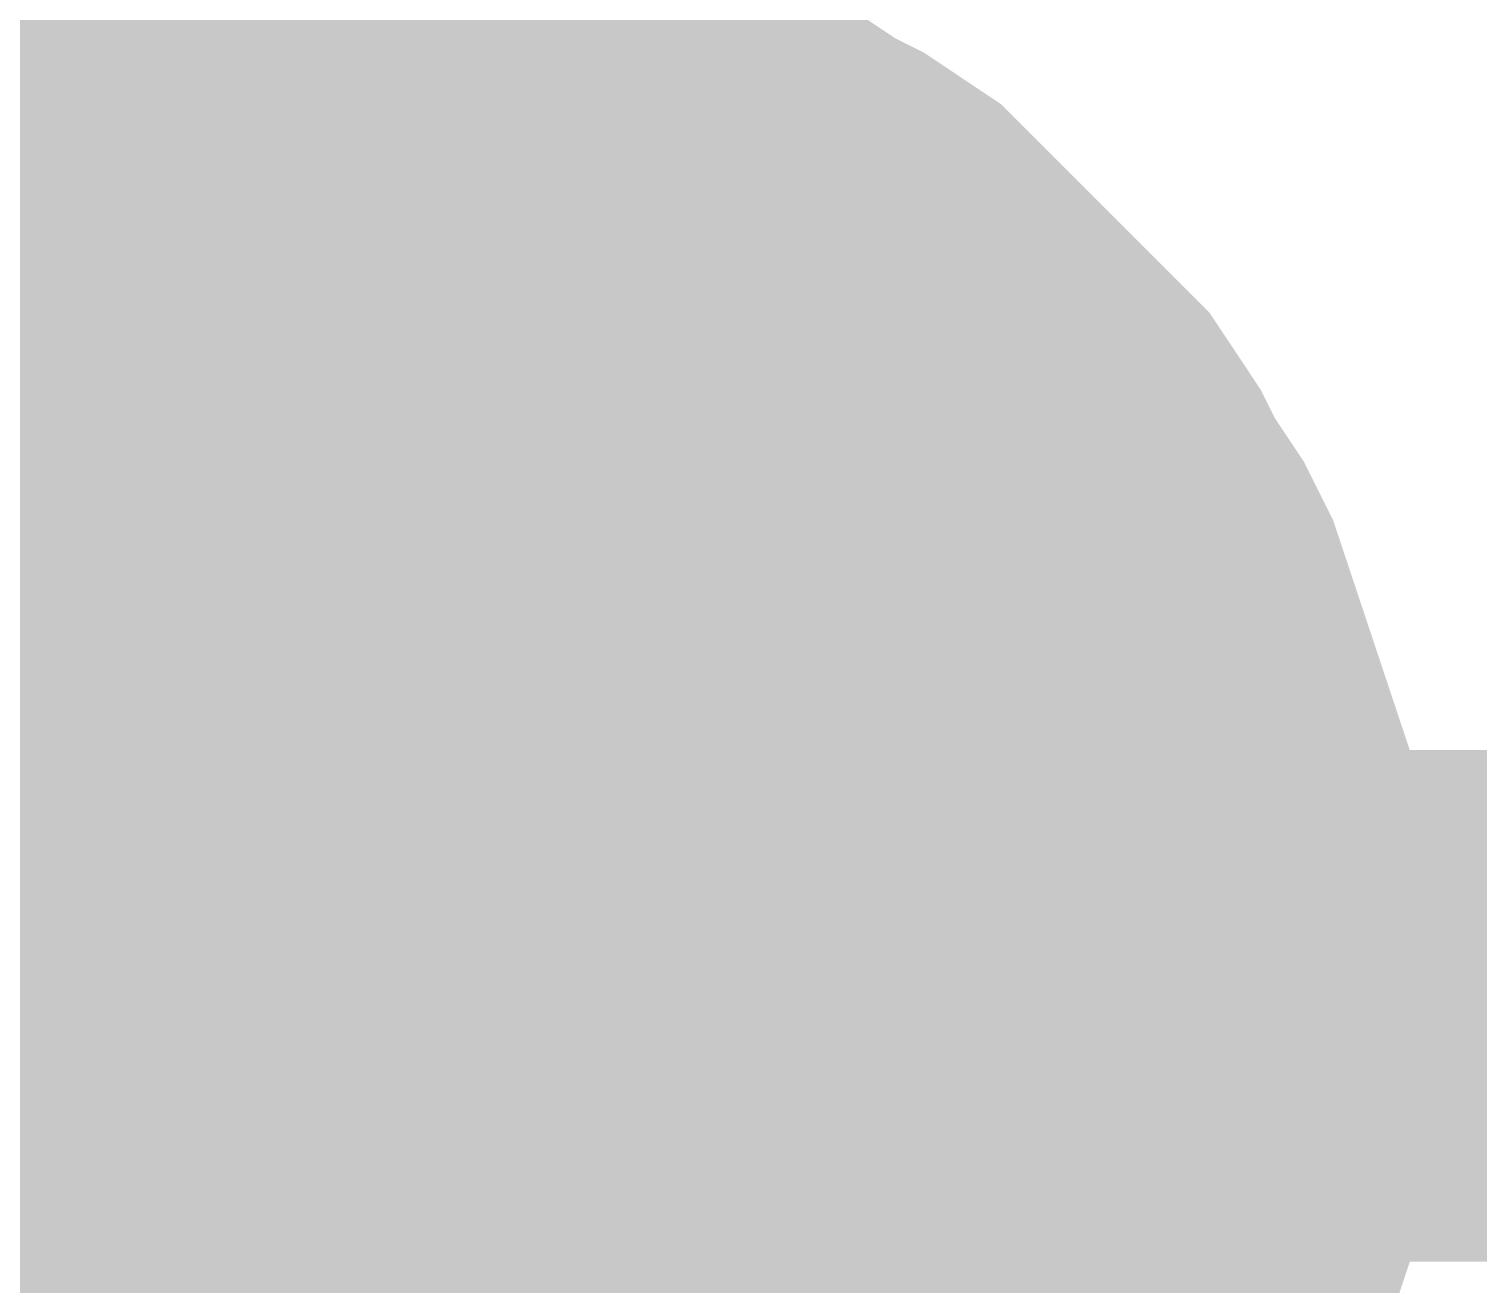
# Model space of a CAD drawing. Header units: inches. Extents: x 0 to 431, y 0 to 297.
# Drawn here: x 87.06 to 87.909, y 96.29 to 97.025 of the extents above; entities that cross this region are included whole.
import ezdxf

# ---------------------------------------------------------------- set-up
doc = ezdxf.new("R2010")
doc.units = ezdxf.units.IN
doc.layers.add('Sheet', color=255, linetype='Continuous')

msp = doc.modelspace()

# ---------------------------------------------------------------- linework, layer by layer
at = {"layer": 'Sheet'}
for points in [[(87.22337, 93.91544, 0.29972, 0.29972, 0), (87.22337, 96.45279, 0.29972, 0.29972, 0), (87.22337, 98.99853, 0.29972, 0.29972, 0)], [(86.90412, 96.84767, 0.29972, 0.29972, 0), (86.92092, 96.86447, 0.29972, 0.29972, 0), (86.94613, 96.88128, 0.29972, 0.29972, 0), (86.96293, 96.88968, 0.29972, 0.29972, 0), (86.97973, 96.90648, 0.29972, 0.29972, 0), (87.00494, 96.91489, 0.29972, 0.29972, 0), (87.03014, 96.92329, 0.29972, 0.29972, 0), (87.04694, 96.93169, 0.29972, 0.29972, 0), (87.07215, 96.94009, 0.29972, 0.29972, 0), (87.09735, 96.94849, 0.29972, 0.29972, 0), (87.12256, 96.95689, 0.29972, 0.29972, 0), (87.14776, 96.95689, 0.29972, 0.29972, 0), (87.17296, 96.9653, 0.29972, 0.29972, 0), (87.19817, 96.9653, 0.29972, 0.29972, 0), (87.22337, 96.9653, 0.29972, 0.29972, 0)], [(86.90412, 96.84767, 0.29972, 0.29972, 0), (86.92092, 96.86447, 0.29972, 0.29972, 0), (86.94613, 96.88128, 0.29972, 0.29972, 0), (86.96293, 96.88968, 0.29972, 0.29972, 0), (86.97973, 96.90648, 0.29972, 0.29972, 0), (87.00494, 96.91489, 0.29972, 0.29972, 0), (87.03014, 96.92329, 0.29972, 0.29972, 0), (87.04694, 96.93169, 0.29972, 0.29972, 0), (87.07215, 96.94009, 0.29972, 0.29972, 0), (87.09735, 96.94849, 0.29972, 0.29972, 0), (87.12256, 96.95689, 0.29972, 0.29972, 0), (87.14776, 96.95689, 0.29972, 0.29972, 0), (87.17296, 96.9653, 0.29972, 0.29972, 0), (87.19817, 96.9653, 0.29972, 0.29972, 0), (87.22337, 96.9653, 0.29972, 0.29972, 0)], [(86.90412, 96.84767, 0.29972, 0.29972, 0), (86.92092, 96.86447, 0.29972, 0.29972, 0), (86.94613, 96.88128, 0.29972, 0.29972, 0), (86.96293, 96.88968, 0.29972, 0.29972, 0), (86.97973, 96.90648, 0.29972, 0.29972, 0), (87.00494, 96.91489, 0.29972, 0.29972, 0), (87.03014, 96.92329, 0.29972, 0.29972, 0), (87.04694, 96.93169, 0.29972, 0.29972, 0), (87.07215, 96.94009, 0.29972, 0.29972, 0), (87.09735, 96.94849, 0.29972, 0.29972, 0), (87.12256, 96.95689, 0.29972, 0.29972, 0), (87.14776, 96.95689, 0.29972, 0.29972, 0), (87.17296, 96.9653, 0.29972, 0.29972, 0), (87.19817, 96.9653, 0.29972, 0.29972, 0), (87.22337, 96.9653, 0.29972, 0.29972, 0)], [(86.90412, 96.84767, 0.29972, 0.29972, 0), (86.92092, 96.86447, 0.29972, 0.29972, 0), (86.94613, 96.88128, 0.29972, 0.29972, 0), (86.96293, 96.88968, 0.29972, 0.29972, 0), (86.97973, 96.90648, 0.29972, 0.29972, 0), (87.00494, 96.91489, 0.29972, 0.29972, 0), (87.03014, 96.92329, 0.29972, 0.29972, 0), (87.04694, 96.93169, 0.29972, 0.29972, 0), (87.07215, 96.94009, 0.29972, 0.29972, 0), (87.09735, 96.94849, 0.29972, 0.29972, 0), (87.12256, 96.95689, 0.29972, 0.29972, 0), (87.14776, 96.95689, 0.29972, 0.29972, 0), (87.17296, 96.9653, 0.29972, 0.29972, 0), (87.19817, 96.9653, 0.29972, 0.29972, 0), (87.22337, 96.9653, 0.29972, 0.29972, 0)], [(86.90412, 96.84767, 0.29972, 0.29972, 0), (86.92092, 96.86447, 0.29972, 0.29972, 0), (86.94613, 96.88128, 0.29972, 0.29972, 0), (86.96293, 96.88968, 0.29972, 0.29972, 0), (86.97973, 96.90648, 0.29972, 0.29972, 0), (87.00494, 96.91489, 0.29972, 0.29972, 0), (87.03014, 96.92329, 0.29972, 0.29972, 0), (87.04694, 96.93169, 0.29972, 0.29972, 0), (87.07215, 96.94009, 0.29972, 0.29972, 0), (87.09735, 96.94849, 0.29972, 0.29972, 0), (87.12256, 96.95689, 0.29972, 0.29972, 0), (87.14776, 96.95689, 0.29972, 0.29972, 0), (87.17296, 96.9653, 0.29972, 0.29972, 0), (87.19817, 96.9653, 0.29972, 0.29972, 0), (87.22337, 96.9653, 0.29972, 0.29972, 0)], [(87.22337, 96.9653, 0.29972, 0.29972, 0), (87.22337, 96.9653, 0.29972, 0.29972, 0)], [(87.22337, 96.9653, 0.29972, 0.29972, 0), (87.24858, 96.9653, 0.29972, 0.29972, 0), (87.27378, 96.9653, 0.29972, 0.29972, 0), (87.29898, 96.95689, 0.29972, 0.29972, 0), (87.32419, 96.95689, 0.29972, 0.29972, 0), (87.34939, 96.94849, 0.29972, 0.29972, 0), (87.3746, 96.94009, 0.29972, 0.29972, 0), (87.3998, 96.93169, 0.29972, 0.29972, 0), (87.42501, 96.92329, 0.29972, 0.29972, 0), (87.45021, 96.91489, 0.29972, 0.29972, 0), (87.46701, 96.90648, 0.29972, 0.29972, 0), (87.49222, 96.88968, 0.29972, 0.29972, 0), (87.50902, 96.88128, 0.29972, 0.29972, 0), (87.53422, 96.86447, 0.29972, 0.29972, 0), (87.55103, 96.84767, 0.29972, 0.29972, 0), (87.56783, 96.83087, 0.29972, 0.29972, 0), (87.58463, 96.81406, 0.29972, 0.29972, 0), (87.60144, 96.79726, 0.29972, 0.29972, 0), (87.61824, 96.78046, 0.29972, 0.29972, 0), (87.63504, 96.76365, 0.29972, 0.29972, 0), (87.65184, 96.73845, 0.29972, 0.29972, 0), (87.66025, 96.72164, 0.29972, 0.29972, 0), (87.67705, 96.69644, 0.29972, 0.29972, 0), (87.68545, 96.67963, 0.29972, 0.29972, 0), (87.69385, 96.65443, 0.29972, 0.29972, 0), (87.70225, 96.62922, 0.29972, 0.29972, 0), (87.71065, 96.60402, 0.29972, 0.29972, 0), (87.71905, 96.57881, 0.29972, 0.29972, 0), (87.72746, 96.55361, 0.29972, 0.29972, 0), (87.72746, 96.5284, 0.29972, 0.29972, 0), (87.73586, 96.5032, 0.29972, 0.29972, 0), (87.73586, 96.47799, 0.29972, 0.29972, 0), (87.73586, 96.45279, 0.29972, 0.29972, 0)], [(87.22337, 96.9653, 0.29972, 0.29972, 0), (87.22337, 96.9653, 0.29972, 0.29972, 0)], [(87.22337, 96.9653, 0.29972, 0.29972, 0), (87.24858, 96.9653, 0.29972, 0.29972, 0), (87.27378, 96.9653, 0.29972, 0.29972, 0), (87.29898, 96.95689, 0.29972, 0.29972, 0), (87.32419, 96.95689, 0.29972, 0.29972, 0), (87.34939, 96.94849, 0.29972, 0.29972, 0), (87.3746, 96.94009, 0.29972, 0.29972, 0), (87.3998, 96.93169, 0.29972, 0.29972, 0), (87.42501, 96.92329, 0.29972, 0.29972, 0), (87.45021, 96.91489, 0.29972, 0.29972, 0), (87.46701, 96.90648, 0.29972, 0.29972, 0), (87.49222, 96.88968, 0.29972, 0.29972, 0), (87.50902, 96.88128, 0.29972, 0.29972, 0), (87.53422, 96.86447, 0.29972, 0.29972, 0), (87.55103, 96.84767, 0.29972, 0.29972, 0), (87.56783, 96.83087, 0.29972, 0.29972, 0), (87.58463, 96.81406, 0.29972, 0.29972, 0), (87.60144, 96.79726, 0.29972, 0.29972, 0), (87.61824, 96.78046, 0.29972, 0.29972, 0), (87.63504, 96.76365, 0.29972, 0.29972, 0), (87.65184, 96.73845, 0.29972, 0.29972, 0), (87.66025, 96.72164, 0.29972, 0.29972, 0), (87.67705, 96.69644, 0.29972, 0.29972, 0), (87.68545, 96.67963, 0.29972, 0.29972, 0), (87.69385, 96.65443, 0.29972, 0.29972, 0), (87.70225, 96.62922, 0.29972, 0.29972, 0), (87.71065, 96.60402, 0.29972, 0.29972, 0), (87.71905, 96.57881, 0.29972, 0.29972, 0), (87.72746, 96.55361, 0.29972, 0.29972, 0), (87.72746, 96.5284, 0.29972, 0.29972, 0), (87.73586, 96.5032, 0.29972, 0.29972, 0), (87.73586, 96.47799, 0.29972, 0.29972, 0), (87.73586, 96.45279, 0.29972, 0.29972, 0)], [(87.22337, 96.9653, 0.29972, 0.29972, 0), (87.22337, 96.9653, 0.29972, 0.29972, 0)], [(87.22337, 96.9653, 0.29972, 0.29972, 0), (87.24858, 96.9653, 0.29972, 0.29972, 0), (87.27378, 96.9653, 0.29972, 0.29972, 0), (87.29898, 96.95689, 0.29972, 0.29972, 0), (87.32419, 96.95689, 0.29972, 0.29972, 0), (87.34939, 96.94849, 0.29972, 0.29972, 0), (87.3746, 96.94009, 0.29972, 0.29972, 0), (87.3998, 96.93169, 0.29972, 0.29972, 0), (87.42501, 96.92329, 0.29972, 0.29972, 0), (87.45021, 96.91489, 0.29972, 0.29972, 0), (87.46701, 96.90648, 0.29972, 0.29972, 0), (87.49222, 96.88968, 0.29972, 0.29972, 0), (87.50902, 96.88128, 0.29972, 0.29972, 0), (87.53422, 96.86447, 0.29972, 0.29972, 0), (87.55103, 96.84767, 0.29972, 0.29972, 0), (87.56783, 96.83087, 0.29972, 0.29972, 0), (87.58463, 96.81406, 0.29972, 0.29972, 0), (87.60144, 96.79726, 0.29972, 0.29972, 0), (87.61824, 96.78046, 0.29972, 0.29972, 0), (87.63504, 96.76365, 0.29972, 0.29972, 0), (87.65184, 96.73845, 0.29972, 0.29972, 0), (87.66025, 96.72164, 0.29972, 0.29972, 0), (87.67705, 96.69644, 0.29972, 0.29972, 0), (87.68545, 96.67963, 0.29972, 0.29972, 0), (87.69385, 96.65443, 0.29972, 0.29972, 0), (87.70225, 96.62922, 0.29972, 0.29972, 0), (87.71065, 96.60402, 0.29972, 0.29972, 0), (87.71905, 96.57881, 0.29972, 0.29972, 0), (87.72746, 96.55361, 0.29972, 0.29972, 0), (87.72746, 96.5284, 0.29972, 0.29972, 0), (87.73586, 96.5032, 0.29972, 0.29972, 0), (87.73586, 96.47799, 0.29972, 0.29972, 0), (87.73586, 96.45279, 0.29972, 0.29972, 0)], [(87.22337, 96.9653, 0.29972, 0.29972, 0), (87.22337, 96.9653, 0.29972, 0.29972, 0)], [(87.22337, 96.9653, 0.29972, 0.29972, 0), (87.24858, 96.9653, 0.29972, 0.29972, 0), (87.27378, 96.9653, 0.29972, 0.29972, 0), (87.29898, 96.95689, 0.29972, 0.29972, 0), (87.32419, 96.95689, 0.29972, 0.29972, 0), (87.34939, 96.94849, 0.29972, 0.29972, 0), (87.3746, 96.94009, 0.29972, 0.29972, 0), (87.3998, 96.93169, 0.29972, 0.29972, 0), (87.42501, 96.92329, 0.29972, 0.29972, 0), (87.45021, 96.91489, 0.29972, 0.29972, 0), (87.46701, 96.90648, 0.29972, 0.29972, 0), (87.49222, 96.88968, 0.29972, 0.29972, 0), (87.50902, 96.88128, 0.29972, 0.29972, 0), (87.53422, 96.86447, 0.29972, 0.29972, 0), (87.55103, 96.84767, 0.29972, 0.29972, 0), (87.56783, 96.83087, 0.29972, 0.29972, 0), (87.58463, 96.81406, 0.29972, 0.29972, 0), (87.60144, 96.79726, 0.29972, 0.29972, 0), (87.61824, 96.78046, 0.29972, 0.29972, 0), (87.63504, 96.76365, 0.29972, 0.29972, 0), (87.65184, 96.73845, 0.29972, 0.29972, 0), (87.66025, 96.72164, 0.29972, 0.29972, 0), (87.67705, 96.69644, 0.29972, 0.29972, 0), (87.68545, 96.67963, 0.29972, 0.29972, 0), (87.69385, 96.65443, 0.29972, 0.29972, 0), (87.70225, 96.62922, 0.29972, 0.29972, 0), (87.71065, 96.60402, 0.29972, 0.29972, 0), (87.71905, 96.57881, 0.29972, 0.29972, 0), (87.72746, 96.55361, 0.29972, 0.29972, 0), (87.72746, 96.5284, 0.29972, 0.29972, 0), (87.73586, 96.5032, 0.29972, 0.29972, 0), (87.73586, 96.47799, 0.29972, 0.29972, 0), (87.73586, 96.45279, 0.29972, 0.29972, 0)], [(87.22337, 96.9653, 0.29972, 0.29972, 0), (87.22337, 96.9653, 0.29972, 0.29972, 0)], [(87.22337, 96.9653, 0.29972, 0.29972, 0), (87.24858, 96.9653, 0.29972, 0.29972, 0), (87.27378, 96.9653, 0.29972, 0.29972, 0), (87.29898, 96.95689, 0.29972, 0.29972, 0), (87.32419, 96.95689, 0.29972, 0.29972, 0), (87.34939, 96.94849, 0.29972, 0.29972, 0), (87.3746, 96.94009, 0.29972, 0.29972, 0), (87.3998, 96.93169, 0.29972, 0.29972, 0), (87.42501, 96.92329, 0.29972, 0.29972, 0), (87.45021, 96.91489, 0.29972, 0.29972, 0), (87.46701, 96.90648, 0.29972, 0.29972, 0), (87.49222, 96.88968, 0.29972, 0.29972, 0), (87.50902, 96.88128, 0.29972, 0.29972, 0), (87.53422, 96.86447, 0.29972, 0.29972, 0), (87.55103, 96.84767, 0.29972, 0.29972, 0), (87.56783, 96.83087, 0.29972, 0.29972, 0), (87.58463, 96.81406, 0.29972, 0.29972, 0), (87.60144, 96.79726, 0.29972, 0.29972, 0), (87.61824, 96.78046, 0.29972, 0.29972, 0), (87.63504, 96.76365, 0.29972, 0.29972, 0), (87.65184, 96.73845, 0.29972, 0.29972, 0), (87.66025, 96.72164, 0.29972, 0.29972, 0), (87.67705, 96.69644, 0.29972, 0.29972, 0), (87.68545, 96.67963, 0.29972, 0.29972, 0), (87.69385, 96.65443, 0.29972, 0.29972, 0), (87.70225, 96.62922, 0.29972, 0.29972, 0), (87.71065, 96.60402, 0.29972, 0.29972, 0), (87.71905, 96.57881, 0.29972, 0.29972, 0), (87.72746, 96.55361, 0.29972, 0.29972, 0), (87.72746, 96.5284, 0.29972, 0.29972, 0), (87.73586, 96.5032, 0.29972, 0.29972, 0), (87.73586, 96.47799, 0.29972, 0.29972, 0), (87.73586, 96.45279, 0.29972, 0.29972, 0)], [(87.00494, 96.91489, 0.09906, 0.09906, 0), (87.03014, 96.92329, 0.09906, 0.09906, 0), (87.04694, 96.93169, 0.09906, 0.09906, 0), (87.07215, 96.94009, 0.09906, 0.09906, 0), (87.09735, 96.94849, 0.09906, 0.09906, 0), (87.12256, 96.95689, 0.09906, 0.09906, 0), (87.14776, 96.95689, 0.09906, 0.09906, 0), (87.17296, 96.9653, 0.09906, 0.09906, 0), (87.19817, 96.9653, 0.09906, 0.09906, 0), (87.22337, 96.9653, 0.09906, 0.09906, 0)], [(87.00494, 96.91489, 0.09906, 0.09906, 0), (87.03014, 96.92329, 0.09906, 0.09906, 0), (87.04694, 96.93169, 0.09906, 0.09906, 0), (87.07215, 96.94009, 0.09906, 0.09906, 0), (87.09735, 96.94849, 0.09906, 0.09906, 0), (87.12256, 96.95689, 0.09906, 0.09906, 0), (87.14776, 96.95689, 0.09906, 0.09906, 0), (87.17296, 96.9653, 0.09906, 0.09906, 0), (87.19817, 96.9653, 0.09906, 0.09906, 0), (87.22337, 96.9653, 0.09906, 0.09906, 0)], [(87.00494, 96.91489, 0.09906, 0.09906, 0), (87.03014, 96.92329, 0.09906, 0.09906, 0), (87.04694, 96.93169, 0.09906, 0.09906, 0), (87.07215, 96.94009, 0.09906, 0.09906, 0), (87.09735, 96.94849, 0.09906, 0.09906, 0), (87.12256, 96.95689, 0.09906, 0.09906, 0), (87.14776, 96.95689, 0.09906, 0.09906, 0), (87.17296, 96.9653, 0.09906, 0.09906, 0), (87.19817, 96.9653, 0.09906, 0.09906, 0), (87.22337, 96.9653, 0.09906, 0.09906, 0)], [(87.00494, 96.91489, 0.09906, 0.09906, 0), (87.03014, 96.92329, 0.09906, 0.09906, 0), (87.04694, 96.93169, 0.09906, 0.09906, 0), (87.07215, 96.94009, 0.09906, 0.09906, 0), (87.09735, 96.94849, 0.09906, 0.09906, 0), (87.12256, 96.95689, 0.09906, 0.09906, 0), (87.14776, 96.95689, 0.09906, 0.09906, 0), (87.17296, 96.9653, 0.09906, 0.09906, 0), (87.19817, 96.9653, 0.09906, 0.09906, 0), (87.22337, 96.9653, 0.09906, 0.09906, 0)], [(87.00494, 96.91489, 0.09906, 0.09906, 0), (87.03014, 96.92329, 0.09906, 0.09906, 0), (87.04694, 96.93169, 0.09906, 0.09906, 0), (87.07215, 96.94009, 0.09906, 0.09906, 0), (87.09735, 96.94849, 0.09906, 0.09906, 0), (87.12256, 96.95689, 0.09906, 0.09906, 0), (87.14776, 96.95689, 0.09906, 0.09906, 0), (87.17296, 96.9653, 0.09906, 0.09906, 0), (87.19817, 96.9653, 0.09906, 0.09906, 0), (87.22337, 96.9653, 0.09906, 0.09906, 0)], [(87.22337, 96.9653, 0.09906, 0.09906, 0), (87.22337, 96.9653, 0.09906, 0.09906, 0)], [(87.22337, 96.9653, 0.09906, 0.09906, 0), (87.24858, 96.9653, 0.09906, 0.09906, 0), (87.27378, 96.9653, 0.09906, 0.09906, 0), (87.29898, 96.95689, 0.09906, 0.09906, 0), (87.32419, 96.95689, 0.09906, 0.09906, 0), (87.34939, 96.94849, 0.09906, 0.09906, 0), (87.3746, 96.94009, 0.09906, 0.09906, 0), (87.3998, 96.93169, 0.09906, 0.09906, 0), (87.42501, 96.92329, 0.09906, 0.09906, 0), (87.45021, 96.91489, 0.09906, 0.09906, 0), (87.46701, 96.90648, 0.09906, 0.09906, 0), (87.49222, 96.88968, 0.09906, 0.09906, 0), (87.50902, 96.88128, 0.09906, 0.09906, 0), (87.53422, 96.86447, 0.09906, 0.09906, 0), (87.55103, 96.84767, 0.09906, 0.09906, 0), (87.56783, 96.83087, 0.09906, 0.09906, 0), (87.58463, 96.81406, 0.09906, 0.09906, 0), (87.60144, 96.79726, 0.09906, 0.09906, 0), (87.61824, 96.78046, 0.09906, 0.09906, 0), (87.63504, 96.76365, 0.09906, 0.09906, 0), (87.65184, 96.73845, 0.09906, 0.09906, 0), (87.66025, 96.72164, 0.09906, 0.09906, 0), (87.67705, 96.69644, 0.09906, 0.09906, 0), (87.68545, 96.67963, 0.09906, 0.09906, 0), (87.69385, 96.65443, 0.09906, 0.09906, 0), (87.70225, 96.62922, 0.09906, 0.09906, 0), (87.71065, 96.60402, 0.09906, 0.09906, 0), (87.71905, 96.57881, 0.09906, 0.09906, 0), (87.72746, 96.55361, 0.09906, 0.09906, 0), (87.72746, 96.5284, 0.09906, 0.09906, 0), (87.73586, 96.5032, 0.09906, 0.09906, 0), (87.73586, 96.47799, 0.09906, 0.09906, 0), (87.73586, 96.45279, 0.09906, 0.09906, 0)], [(87.22337, 96.9653, 0.09906, 0.09906, 0), (87.22337, 96.9653, 0.09906, 0.09906, 0)], [(87.22337, 96.9653, 0.09906, 0.09906, 0), (87.24858, 96.9653, 0.09906, 0.09906, 0), (87.27378, 96.9653, 0.09906, 0.09906, 0), (87.29898, 96.95689, 0.09906, 0.09906, 0), (87.32419, 96.95689, 0.09906, 0.09906, 0), (87.34939, 96.94849, 0.09906, 0.09906, 0), (87.3746, 96.94009, 0.09906, 0.09906, 0), (87.3998, 96.93169, 0.09906, 0.09906, 0), (87.42501, 96.92329, 0.09906, 0.09906, 0), (87.45021, 96.91489, 0.09906, 0.09906, 0), (87.46701, 96.90648, 0.09906, 0.09906, 0), (87.49222, 96.88968, 0.09906, 0.09906, 0), (87.50902, 96.88128, 0.09906, 0.09906, 0), (87.53422, 96.86447, 0.09906, 0.09906, 0), (87.55103, 96.84767, 0.09906, 0.09906, 0), (87.56783, 96.83087, 0.09906, 0.09906, 0), (87.58463, 96.81406, 0.09906, 0.09906, 0), (87.60144, 96.79726, 0.09906, 0.09906, 0), (87.61824, 96.78046, 0.09906, 0.09906, 0), (87.63504, 96.76365, 0.09906, 0.09906, 0), (87.65184, 96.73845, 0.09906, 0.09906, 0), (87.66025, 96.72164, 0.09906, 0.09906, 0), (87.67705, 96.69644, 0.09906, 0.09906, 0), (87.68545, 96.67963, 0.09906, 0.09906, 0), (87.69385, 96.65443, 0.09906, 0.09906, 0), (87.70225, 96.62922, 0.09906, 0.09906, 0), (87.71065, 96.60402, 0.09906, 0.09906, 0), (87.71905, 96.57881, 0.09906, 0.09906, 0), (87.72746, 96.55361, 0.09906, 0.09906, 0), (87.72746, 96.5284, 0.09906, 0.09906, 0), (87.73586, 96.5032, 0.09906, 0.09906, 0), (87.73586, 96.47799, 0.09906, 0.09906, 0), (87.73586, 96.45279, 0.09906, 0.09906, 0)], [(87.22337, 96.9653, 0.09906, 0.09906, 0), (87.22337, 96.9653, 0.09906, 0.09906, 0)], [(87.22337, 96.9653, 0.09906, 0.09906, 0), (87.24858, 96.9653, 0.09906, 0.09906, 0), (87.27378, 96.9653, 0.09906, 0.09906, 0), (87.29898, 96.95689, 0.09906, 0.09906, 0), (87.32419, 96.95689, 0.09906, 0.09906, 0), (87.34939, 96.94849, 0.09906, 0.09906, 0), (87.3746, 96.94009, 0.09906, 0.09906, 0), (87.3998, 96.93169, 0.09906, 0.09906, 0), (87.42501, 96.92329, 0.09906, 0.09906, 0), (87.45021, 96.91489, 0.09906, 0.09906, 0), (87.46701, 96.90648, 0.09906, 0.09906, 0), (87.49222, 96.88968, 0.09906, 0.09906, 0), (87.50902, 96.88128, 0.09906, 0.09906, 0), (87.53422, 96.86447, 0.09906, 0.09906, 0), (87.55103, 96.84767, 0.09906, 0.09906, 0), (87.56783, 96.83087, 0.09906, 0.09906, 0), (87.58463, 96.81406, 0.09906, 0.09906, 0), (87.60144, 96.79726, 0.09906, 0.09906, 0), (87.61824, 96.78046, 0.09906, 0.09906, 0), (87.63504, 96.76365, 0.09906, 0.09906, 0), (87.65184, 96.73845, 0.09906, 0.09906, 0), (87.66025, 96.72164, 0.09906, 0.09906, 0), (87.67705, 96.69644, 0.09906, 0.09906, 0), (87.68545, 96.67963, 0.09906, 0.09906, 0), (87.69385, 96.65443, 0.09906, 0.09906, 0), (87.70225, 96.62922, 0.09906, 0.09906, 0), (87.71065, 96.60402, 0.09906, 0.09906, 0), (87.71905, 96.57881, 0.09906, 0.09906, 0), (87.72746, 96.55361, 0.09906, 0.09906, 0), (87.72746, 96.5284, 0.09906, 0.09906, 0), (87.73586, 96.5032, 0.09906, 0.09906, 0), (87.73586, 96.47799, 0.09906, 0.09906, 0), (87.73586, 96.45279, 0.09906, 0.09906, 0)], [(87.22337, 96.9653, 0.09906, 0.09906, 0), (87.22337, 96.9653, 0.09906, 0.09906, 0)], [(87.22337, 96.9653, 0.09906, 0.09906, 0), (87.24858, 96.9653, 0.09906, 0.09906, 0), (87.27378, 96.9653, 0.09906, 0.09906, 0), (87.29898, 96.95689, 0.09906, 0.09906, 0), (87.32419, 96.95689, 0.09906, 0.09906, 0), (87.34939, 96.94849, 0.09906, 0.09906, 0), (87.3746, 96.94009, 0.09906, 0.09906, 0), (87.3998, 96.93169, 0.09906, 0.09906, 0), (87.42501, 96.92329, 0.09906, 0.09906, 0), (87.45021, 96.91489, 0.09906, 0.09906, 0), (87.46701, 96.90648, 0.09906, 0.09906, 0), (87.49222, 96.88968, 0.09906, 0.09906, 0), (87.50902, 96.88128, 0.09906, 0.09906, 0), (87.53422, 96.86447, 0.09906, 0.09906, 0), (87.55103, 96.84767, 0.09906, 0.09906, 0), (87.56783, 96.83087, 0.09906, 0.09906, 0), (87.58463, 96.81406, 0.09906, 0.09906, 0), (87.60144, 96.79726, 0.09906, 0.09906, 0), (87.61824, 96.78046, 0.09906, 0.09906, 0), (87.63504, 96.76365, 0.09906, 0.09906, 0), (87.65184, 96.73845, 0.09906, 0.09906, 0), (87.66025, 96.72164, 0.09906, 0.09906, 0), (87.67705, 96.69644, 0.09906, 0.09906, 0), (87.68545, 96.67963, 0.09906, 0.09906, 0), (87.69385, 96.65443, 0.09906, 0.09906, 0), (87.70225, 96.62922, 0.09906, 0.09906, 0), (87.71065, 96.60402, 0.09906, 0.09906, 0), (87.71905, 96.57881, 0.09906, 0.09906, 0), (87.72746, 96.55361, 0.09906, 0.09906, 0), (87.72746, 96.5284, 0.09906, 0.09906, 0), (87.73586, 96.5032, 0.09906, 0.09906, 0), (87.73586, 96.47799, 0.09906, 0.09906, 0), (87.73586, 96.45279, 0.09906, 0.09906, 0)], [(87.22337, 96.9653, 0.09906, 0.09906, 0), (87.22337, 96.9653, 0.09906, 0.09906, 0)], [(87.22337, 96.9653, 0.09906, 0.09906, 0), (87.24858, 96.9653, 0.09906, 0.09906, 0), (87.27378, 96.9653, 0.09906, 0.09906, 0), (87.29898, 96.95689, 0.09906, 0.09906, 0), (87.32419, 96.95689, 0.09906, 0.09906, 0), (87.34939, 96.94849, 0.09906, 0.09906, 0), (87.3746, 96.94009, 0.09906, 0.09906, 0), (87.3998, 96.93169, 0.09906, 0.09906, 0), (87.42501, 96.92329, 0.09906, 0.09906, 0), (87.45021, 96.91489, 0.09906, 0.09906, 0), (87.46701, 96.90648, 0.09906, 0.09906, 0), (87.49222, 96.88968, 0.09906, 0.09906, 0), (87.50902, 96.88128, 0.09906, 0.09906, 0), (87.53422, 96.86447, 0.09906, 0.09906, 0), (87.55103, 96.84767, 0.09906, 0.09906, 0), (87.56783, 96.83087, 0.09906, 0.09906, 0), (87.58463, 96.81406, 0.09906, 0.09906, 0), (87.60144, 96.79726, 0.09906, 0.09906, 0), (87.61824, 96.78046, 0.09906, 0.09906, 0), (87.63504, 96.76365, 0.09906, 0.09906, 0), (87.65184, 96.73845, 0.09906, 0.09906, 0), (87.66025, 96.72164, 0.09906, 0.09906, 0), (87.67705, 96.69644, 0.09906, 0.09906, 0), (87.68545, 96.67963, 0.09906, 0.09906, 0), (87.69385, 96.65443, 0.09906, 0.09906, 0), (87.70225, 96.62922, 0.09906, 0.09906, 0), (87.71065, 96.60402, 0.09906, 0.09906, 0), (87.71905, 96.57881, 0.09906, 0.09906, 0), (87.72746, 96.55361, 0.09906, 0.09906, 0), (87.72746, 96.5284, 0.09906, 0.09906, 0), (87.73586, 96.5032, 0.09906, 0.09906, 0), (87.73586, 96.47799, 0.09906, 0.09906, 0), (87.73586, 96.45279, 0.09906, 0.09906, 0)], [(92.30622, 96.45279, 0.29972, 0.29972, 0), (87.22337, 96.45279, 0.29972, 0.29972, 0)], [(87.73586, 96.45279, 0.29972, 0.29972, 0), (87.73586, 96.42758, 0.29972, 0.29972, 0), (87.73586, 96.40237, 0.29972, 0.29972, 0), (87.72746, 96.37717, 0.29972, 0.29972, 0), (87.72746, 96.35196, 0.29972, 0.29972, 0), (87.71905, 96.32676, 0.29972, 0.29972, 0), (87.71065, 96.30155, 0.29972, 0.29972, 0), (87.70225, 96.27635, 0.29972, 0.29972, 0), (87.69385, 96.25954, 0.29972, 0.29972, 0), (87.68545, 96.23434, 0.29972, 0.29972, 0), (87.67705, 96.20913, 0.29972, 0.29972, 0), (87.66025, 96.19233, 0.29972, 0.29972, 0), (87.65184, 96.17553, 0.29972, 0.29972, 0), (87.63504, 96.15032, 0.29972, 0.29972, 0), (87.61824, 96.13352, 0.29972, 0.29972, 0)], [(87.73586, 96.45279, 0.29972, 0.29972, 0), (87.73586, 96.42758, 0.29972, 0.29972, 0), (87.73586, 96.40237, 0.29972, 0.29972, 0), (87.72746, 96.37717, 0.29972, 0.29972, 0), (87.72746, 96.35196, 0.29972, 0.29972, 0), (87.71905, 96.32676, 0.29972, 0.29972, 0), (87.71065, 96.30155, 0.29972, 0.29972, 0), (87.70225, 96.27635, 0.29972, 0.29972, 0), (87.69385, 96.25954, 0.29972, 0.29972, 0), (87.68545, 96.23434, 0.29972, 0.29972, 0), (87.67705, 96.20913, 0.29972, 0.29972, 0), (87.66025, 96.19233, 0.29972, 0.29972, 0), (87.65184, 96.17553, 0.29972, 0.29972, 0), (87.63504, 96.15032, 0.29972, 0.29972, 0), (87.61824, 96.13352, 0.29972, 0.29972, 0)], [(87.73586, 96.45279, 0.29972, 0.29972, 0), (87.73586, 96.42758, 0.29972, 0.29972, 0), (87.73586, 96.40237, 0.29972, 0.29972, 0), (87.72746, 96.37717, 0.29972, 0.29972, 0), (87.72746, 96.35196, 0.29972, 0.29972, 0), (87.71905, 96.32676, 0.29972, 0.29972, 0), (87.71065, 96.30155, 0.29972, 0.29972, 0), (87.70225, 96.27635, 0.29972, 0.29972, 0), (87.69385, 96.25954, 0.29972, 0.29972, 0), (87.68545, 96.23434, 0.29972, 0.29972, 0), (87.67705, 96.20913, 0.29972, 0.29972, 0), (87.66025, 96.19233, 0.29972, 0.29972, 0), (87.65184, 96.17553, 0.29972, 0.29972, 0), (87.63504, 96.15032, 0.29972, 0.29972, 0), (87.61824, 96.13352, 0.29972, 0.29972, 0)], [(87.73586, 96.45279, 0.29972, 0.29972, 0), (87.73586, 96.42758, 0.29972, 0.29972, 0), (87.73586, 96.40237, 0.29972, 0.29972, 0), (87.72746, 96.37717, 0.29972, 0.29972, 0), (87.72746, 96.35196, 0.29972, 0.29972, 0), (87.71905, 96.32676, 0.29972, 0.29972, 0), (87.71065, 96.30155, 0.29972, 0.29972, 0), (87.70225, 96.27635, 0.29972, 0.29972, 0), (87.69385, 96.25954, 0.29972, 0.29972, 0), (87.68545, 96.23434, 0.29972, 0.29972, 0), (87.67705, 96.20913, 0.29972, 0.29972, 0), (87.66025, 96.19233, 0.29972, 0.29972, 0), (87.65184, 96.17553, 0.29972, 0.29972, 0), (87.63504, 96.15032, 0.29972, 0.29972, 0), (87.61824, 96.13352, 0.29972, 0.29972, 0)], [(87.73586, 96.45279, 0.29972, 0.29972, 0), (87.73586, 96.42758, 0.29972, 0.29972, 0), (87.73586, 96.40237, 0.29972, 0.29972, 0), (87.72746, 96.37717, 0.29972, 0.29972, 0), (87.72746, 96.35196, 0.29972, 0.29972, 0), (87.71905, 96.32676, 0.29972, 0.29972, 0), (87.71065, 96.30155, 0.29972, 0.29972, 0), (87.70225, 96.27635, 0.29972, 0.29972, 0), (87.69385, 96.25954, 0.29972, 0.29972, 0), (87.68545, 96.23434, 0.29972, 0.29972, 0), (87.67705, 96.20913, 0.29972, 0.29972, 0), (87.66025, 96.19233, 0.29972, 0.29972, 0), (87.65184, 96.17553, 0.29972, 0.29972, 0), (87.63504, 96.15032, 0.29972, 0.29972, 0), (87.61824, 96.13352, 0.29972, 0.29972, 0)], [(87.73586, 96.45279, 0.29972, 0.29972, 0), (87.73586, 96.45279, 0.29972, 0.29972, 0), (87.73586, 96.45279, 0.29972, 0.29972, 0), (87.73586, 96.45279, 0.29972, 0.29972, 0), (87.73586, 96.45279, 0.29972, 0.29972, 0), (87.73586, 96.45279, 0.29972, 0.29972, 0), (87.73586, 96.45279, 0.29972, 0.29972, 0), (87.73586, 96.45279, 0.29972, 0.29972, 0), (87.73586, 96.45279, 0.29972, 0.29972, 0), (87.73586, 96.45279, 0.29972, 0.29972, 0), (87.73586, 96.45279, 0.29972, 0.29972, 0), (87.73586, 96.45279, 0.29972, 0.29972, 0), (87.73586, 96.45279, 0.29972, 0.29972, 0), (87.73586, 96.45279, 0.29972, 0.29972, 0), (87.73586, 96.45279, 0.29972, 0.29972, 0), (87.73586, 96.45279, 0.29972, 0.29972, 0), (87.73586, 96.45279, 0.29972, 0.29972, 0), (87.73586, 96.45279, 0.29972, 0.29972, 0), (87.73586, 96.45279, 0.29972, 0.29972, 0), (87.73586, 96.45279, 0.29972, 0.29972, 0), (87.73586, 96.45279, 0.29972, 0.29972, 0), (87.73586, 96.45279, 0.29972, 0.29972, 0), (87.73586, 96.45279, 0.29972, 0.29972, 0), (87.73586, 96.45279, 0.29972, 0.29972, 0), (87.73586, 96.45279, 0.29972, 0.29972, 0), (87.73586, 96.45279, 0.29972, 0.29972, 0), (87.73586, 96.45279, 0.29972, 0.29972, 0), (87.73586, 96.45279, 0.29972, 0.29972, 0), (87.73586, 96.45279, 0.29972, 0.29972, 0), (87.73586, 96.45279, 0.29972, 0.29972, 0), (87.73586, 96.45279, 0.29972, 0.29972, 0), (87.73586, 96.45279, 0.29972, 0.29972, 0), (87.73586, 96.45279, 0.29972, 0.29972, 0)], [(87.73586, 96.45279, 0.29972, 0.29972, 0), (87.73586, 96.45279, 0.29972, 0.29972, 0)], [(87.73586, 96.45279, 0.29972, 0.29972, 0), (87.73586, 96.45279, 0.29972, 0.29972, 0), (87.73586, 96.45279, 0.29972, 0.29972, 0), (87.73586, 96.45279, 0.29972, 0.29972, 0), (87.73586, 96.45279, 0.29972, 0.29972, 0), (87.73586, 96.45279, 0.29972, 0.29972, 0), (87.73586, 96.45279, 0.29972, 0.29972, 0), (87.73586, 96.45279, 0.29972, 0.29972, 0), (87.73586, 96.45279, 0.29972, 0.29972, 0), (87.73586, 96.45279, 0.29972, 0.29972, 0), (87.73586, 96.45279, 0.29972, 0.29972, 0), (87.73586, 96.45279, 0.29972, 0.29972, 0), (87.73586, 96.45279, 0.29972, 0.29972, 0), (87.73586, 96.45279, 0.29972, 0.29972, 0), (87.73586, 96.45279, 0.29972, 0.29972, 0), (87.73586, 96.45279, 0.29972, 0.29972, 0), (87.73586, 96.45279, 0.29972, 0.29972, 0), (87.73586, 96.45279, 0.29972, 0.29972, 0), (87.73586, 96.45279, 0.29972, 0.29972, 0), (87.73586, 96.45279, 0.29972, 0.29972, 0), (87.73586, 96.45279, 0.29972, 0.29972, 0), (87.73586, 96.45279, 0.29972, 0.29972, 0), (87.73586, 96.45279, 0.29972, 0.29972, 0), (87.73586, 96.45279, 0.29972, 0.29972, 0), (87.73586, 96.45279, 0.29972, 0.29972, 0), (87.73586, 96.45279, 0.29972, 0.29972, 0), (87.73586, 96.45279, 0.29972, 0.29972, 0), (87.73586, 96.45279, 0.29972, 0.29972, 0), (87.73586, 96.45279, 0.29972, 0.29972, 0), (87.73586, 96.45279, 0.29972, 0.29972, 0), (87.73586, 96.45279, 0.29972, 0.29972, 0), (87.73586, 96.45279, 0.29972, 0.29972, 0), (87.73586, 96.45279, 0.29972, 0.29972, 0)], [(87.73586, 96.45279, 0.29972, 0.29972, 0), (87.73586, 96.45279, 0.29972, 0.29972, 0)], [(87.73586, 96.45279, 0.29972, 0.29972, 0), (87.73586, 96.45279, 0.29972, 0.29972, 0), (87.73586, 96.45279, 0.29972, 0.29972, 0), (87.73586, 96.45279, 0.29972, 0.29972, 0), (87.73586, 96.45279, 0.29972, 0.29972, 0), (87.73586, 96.45279, 0.29972, 0.29972, 0), (87.73586, 96.45279, 0.29972, 0.29972, 0), (87.73586, 96.45279, 0.29972, 0.29972, 0), (87.73586, 96.45279, 0.29972, 0.29972, 0), (87.73586, 96.45279, 0.29972, 0.29972, 0), (87.73586, 96.45279, 0.29972, 0.29972, 0), (87.73586, 96.45279, 0.29972, 0.29972, 0), (87.73586, 96.45279, 0.29972, 0.29972, 0), (87.73586, 96.45279, 0.29972, 0.29972, 0), (87.73586, 96.45279, 0.29972, 0.29972, 0), (87.73586, 96.45279, 0.29972, 0.29972, 0), (87.73586, 96.45279, 0.29972, 0.29972, 0), (87.73586, 96.45279, 0.29972, 0.29972, 0), (87.73586, 96.45279, 0.29972, 0.29972, 0), (87.73586, 96.45279, 0.29972, 0.29972, 0), (87.73586, 96.45279, 0.29972, 0.29972, 0), (87.73586, 96.45279, 0.29972, 0.29972, 0), (87.73586, 96.45279, 0.29972, 0.29972, 0), (87.73586, 96.45279, 0.29972, 0.29972, 0), (87.73586, 96.45279, 0.29972, 0.29972, 0), (87.73586, 96.45279, 0.29972, 0.29972, 0), (87.73586, 96.45279, 0.29972, 0.29972, 0), (87.73586, 96.45279, 0.29972, 0.29972, 0), (87.73586, 96.45279, 0.29972, 0.29972, 0), (87.73586, 96.45279, 0.29972, 0.29972, 0), (87.73586, 96.45279, 0.29972, 0.29972, 0), (87.73586, 96.45279, 0.29972, 0.29972, 0), (87.73586, 96.45279, 0.29972, 0.29972, 0)], [(87.73586, 96.45279, 0.29972, 0.29972, 0), (87.73586, 96.45279, 0.29972, 0.29972, 0)], [(87.73586, 96.45279, 0.29972, 0.29972, 0), (87.73586, 96.45279, 0.29972, 0.29972, 0), (87.73586, 96.45279, 0.29972, 0.29972, 0), (87.73586, 96.45279, 0.29972, 0.29972, 0), (87.73586, 96.45279, 0.29972, 0.29972, 0), (87.73586, 96.45279, 0.29972, 0.29972, 0), (87.73586, 96.45279, 0.29972, 0.29972, 0), (87.73586, 96.45279, 0.29972, 0.29972, 0), (87.73586, 96.45279, 0.29972, 0.29972, 0), (87.73586, 96.45279, 0.29972, 0.29972, 0), (87.73586, 96.45279, 0.29972, 0.29972, 0), (87.73586, 96.45279, 0.29972, 0.29972, 0), (87.73586, 96.45279, 0.29972, 0.29972, 0), (87.73586, 96.45279, 0.29972, 0.29972, 0), (87.73586, 96.45279, 0.29972, 0.29972, 0), (87.73586, 96.45279, 0.29972, 0.29972, 0), (87.73586, 96.45279, 0.29972, 0.29972, 0), (87.73586, 96.45279, 0.29972, 0.29972, 0), (87.73586, 96.45279, 0.29972, 0.29972, 0), (87.73586, 96.45279, 0.29972, 0.29972, 0), (87.73586, 96.45279, 0.29972, 0.29972, 0), (87.73586, 96.45279, 0.29972, 0.29972, 0), (87.73586, 96.45279, 0.29972, 0.29972, 0), (87.73586, 96.45279, 0.29972, 0.29972, 0), (87.73586, 96.45279, 0.29972, 0.29972, 0), (87.73586, 96.45279, 0.29972, 0.29972, 0), (87.73586, 96.45279, 0.29972, 0.29972, 0), (87.73586, 96.45279, 0.29972, 0.29972, 0), (87.73586, 96.45279, 0.29972, 0.29972, 0), (87.73586, 96.45279, 0.29972, 0.29972, 0), (87.73586, 96.45279, 0.29972, 0.29972, 0), (87.73586, 96.45279, 0.29972, 0.29972, 0), (87.73586, 96.45279, 0.29972, 0.29972, 0)], [(87.73586, 96.45279, 0.29972, 0.29972, 0), (87.73586, 96.45279, 0.29972, 0.29972, 0)], [(87.73586, 96.45279, 0.29972, 0.29972, 0), (87.73586, 96.45279, 0.29972, 0.29972, 0), (87.73586, 96.45279, 0.29972, 0.29972, 0), (87.73586, 96.45279, 0.29972, 0.29972, 0), (87.73586, 96.45279, 0.29972, 0.29972, 0), (87.73586, 96.45279, 0.29972, 0.29972, 0), (87.73586, 96.45279, 0.29972, 0.29972, 0), (87.73586, 96.45279, 0.29972, 0.29972, 0), (87.73586, 96.45279, 0.29972, 0.29972, 0), (87.73586, 96.45279, 0.29972, 0.29972, 0), (87.73586, 96.45279, 0.29972, 0.29972, 0), (87.73586, 96.45279, 0.29972, 0.29972, 0), (87.73586, 96.45279, 0.29972, 0.29972, 0), (87.73586, 96.45279, 0.29972, 0.29972, 0), (87.73586, 96.45279, 0.29972, 0.29972, 0), (87.73586, 96.45279, 0.29972, 0.29972, 0), (87.73586, 96.45279, 0.29972, 0.29972, 0), (87.73586, 96.45279, 0.29972, 0.29972, 0), (87.73586, 96.45279, 0.29972, 0.29972, 0), (87.73586, 96.45279, 0.29972, 0.29972, 0), (87.73586, 96.45279, 0.29972, 0.29972, 0), (87.73586, 96.45279, 0.29972, 0.29972, 0), (87.73586, 96.45279, 0.29972, 0.29972, 0), (87.73586, 96.45279, 0.29972, 0.29972, 0), (87.73586, 96.45279, 0.29972, 0.29972, 0), (87.73586, 96.45279, 0.29972, 0.29972, 0), (87.73586, 96.45279, 0.29972, 0.29972, 0), (87.73586, 96.45279, 0.29972, 0.29972, 0), (87.73586, 96.45279, 0.29972, 0.29972, 0), (87.73586, 96.45279, 0.29972, 0.29972, 0), (87.73586, 96.45279, 0.29972, 0.29972, 0), (87.73586, 96.45279, 0.29972, 0.29972, 0), (87.73586, 96.45279, 0.29972, 0.29972, 0)], [(87.73586, 96.45279, 0.29972, 0.29972, 0), (87.73586, 96.45279, 0.29972, 0.29972, 0)], [(87.73586, 96.45279, 0.09906, 0.09906, 0), (87.73586, 96.42758, 0.09906, 0.09906, 0), (87.73586, 96.40237, 0.09906, 0.09906, 0), (87.72746, 96.37717, 0.09906, 0.09906, 0), (87.72746, 96.35196, 0.09906, 0.09906, 0), (87.71905, 96.32676, 0.09906, 0.09906, 0), (87.71065, 96.30155, 0.09906, 0.09906, 0), (87.70225, 96.27635, 0.09906, 0.09906, 0), (87.69385, 96.25954, 0.09906, 0.09906, 0), (87.68545, 96.23434, 0.09906, 0.09906, 0)], [(87.73586, 96.45279, 0.09906, 0.09906, 0), (87.73586, 96.42758, 0.09906, 0.09906, 0), (87.73586, 96.40237, 0.09906, 0.09906, 0), (87.72746, 96.37717, 0.09906, 0.09906, 0), (87.72746, 96.35196, 0.09906, 0.09906, 0), (87.71905, 96.32676, 0.09906, 0.09906, 0), (87.71065, 96.30155, 0.09906, 0.09906, 0), (87.70225, 96.27635, 0.09906, 0.09906, 0), (87.69385, 96.25954, 0.09906, 0.09906, 0), (87.68545, 96.23434, 0.09906, 0.09906, 0)], [(87.73586, 96.45279, 0.09906, 0.09906, 0), (87.73586, 96.42758, 0.09906, 0.09906, 0), (87.73586, 96.40237, 0.09906, 0.09906, 0), (87.72746, 96.37717, 0.09906, 0.09906, 0), (87.72746, 96.35196, 0.09906, 0.09906, 0), (87.71905, 96.32676, 0.09906, 0.09906, 0), (87.71065, 96.30155, 0.09906, 0.09906, 0), (87.70225, 96.27635, 0.09906, 0.09906, 0), (87.69385, 96.25954, 0.09906, 0.09906, 0), (87.68545, 96.23434, 0.09906, 0.09906, 0)], [(87.73586, 96.45279, 0.09906, 0.09906, 0), (87.73586, 96.42758, 0.09906, 0.09906, 0), (87.73586, 96.40237, 0.09906, 0.09906, 0), (87.72746, 96.37717, 0.09906, 0.09906, 0), (87.72746, 96.35196, 0.09906, 0.09906, 0), (87.71905, 96.32676, 0.09906, 0.09906, 0), (87.71065, 96.30155, 0.09906, 0.09906, 0), (87.70225, 96.27635, 0.09906, 0.09906, 0), (87.69385, 96.25954, 0.09906, 0.09906, 0), (87.68545, 96.23434, 0.09906, 0.09906, 0)], [(87.73586, 96.45279, 0.09906, 0.09906, 0), (87.73586, 96.42758, 0.09906, 0.09906, 0), (87.73586, 96.40237, 0.09906, 0.09906, 0), (87.72746, 96.37717, 0.09906, 0.09906, 0), (87.72746, 96.35196, 0.09906, 0.09906, 0), (87.71905, 96.32676, 0.09906, 0.09906, 0), (87.71065, 96.30155, 0.09906, 0.09906, 0), (87.70225, 96.27635, 0.09906, 0.09906, 0), (87.69385, 96.25954, 0.09906, 0.09906, 0), (87.68545, 96.23434, 0.09906, 0.09906, 0)], [(87.73586, 96.45279, 0.09906, 0.09906, 0), (87.73586, 96.45279, 0.09906, 0.09906, 0), (87.73586, 96.45279, 0.09906, 0.09906, 0), (87.73586, 96.45279, 0.09906, 0.09906, 0), (87.73586, 96.45279, 0.09906, 0.09906, 0), (87.73586, 96.45279, 0.09906, 0.09906, 0), (87.73586, 96.45279, 0.09906, 0.09906, 0), (87.73586, 96.45279, 0.09906, 0.09906, 0), (87.73586, 96.45279, 0.09906, 0.09906, 0), (87.73586, 96.45279, 0.09906, 0.09906, 0), (87.73586, 96.45279, 0.09906, 0.09906, 0), (87.73586, 96.45279, 0.09906, 0.09906, 0), (87.73586, 96.45279, 0.09906, 0.09906, 0), (87.73586, 96.45279, 0.09906, 0.09906, 0), (87.73586, 96.45279, 0.09906, 0.09906, 0), (87.73586, 96.45279, 0.09906, 0.09906, 0), (87.73586, 96.45279, 0.09906, 0.09906, 0), (87.73586, 96.45279, 0.09906, 0.09906, 0), (87.73586, 96.45279, 0.09906, 0.09906, 0), (87.73586, 96.45279, 0.09906, 0.09906, 0), (87.73586, 96.45279, 0.09906, 0.09906, 0), (87.73586, 96.45279, 0.09906, 0.09906, 0), (87.73586, 96.45279, 0.09906, 0.09906, 0), (87.73586, 96.45279, 0.09906, 0.09906, 0), (87.73586, 96.45279, 0.09906, 0.09906, 0), (87.73586, 96.45279, 0.09906, 0.09906, 0), (87.73586, 96.45279, 0.09906, 0.09906, 0), (87.73586, 96.45279, 0.09906, 0.09906, 0), (87.73586, 96.45279, 0.09906, 0.09906, 0), (87.73586, 96.45279, 0.09906, 0.09906, 0), (87.73586, 96.45279, 0.09906, 0.09906, 0), (87.73586, 96.45279, 0.09906, 0.09906, 0), (87.73586, 96.45279, 0.09906, 0.09906, 0)], [(87.73586, 96.45279, 0.09906, 0.09906, 0), (87.73586, 96.45279, 0.09906, 0.09906, 0)], [(87.73586, 96.45279, 0.09906, 0.09906, 0), (87.73586, 96.45279, 0.09906, 0.09906, 0), (87.73586, 96.45279, 0.09906, 0.09906, 0), (87.73586, 96.45279, 0.09906, 0.09906, 0), (87.73586, 96.45279, 0.09906, 0.09906, 0), (87.73586, 96.45279, 0.09906, 0.09906, 0), (87.73586, 96.45279, 0.09906, 0.09906, 0), (87.73586, 96.45279, 0.09906, 0.09906, 0), (87.73586, 96.45279, 0.09906, 0.09906, 0), (87.73586, 96.45279, 0.09906, 0.09906, 0), (87.73586, 96.45279, 0.09906, 0.09906, 0), (87.73586, 96.45279, 0.09906, 0.09906, 0), (87.73586, 96.45279, 0.09906, 0.09906, 0), (87.73586, 96.45279, 0.09906, 0.09906, 0), (87.73586, 96.45279, 0.09906, 0.09906, 0), (87.73586, 96.45279, 0.09906, 0.09906, 0), (87.73586, 96.45279, 0.09906, 0.09906, 0), (87.73586, 96.45279, 0.09906, 0.09906, 0), (87.73586, 96.45279, 0.09906, 0.09906, 0), (87.73586, 96.45279, 0.09906, 0.09906, 0), (87.73586, 96.45279, 0.09906, 0.09906, 0), (87.73586, 96.45279, 0.09906, 0.09906, 0), (87.73586, 96.45279, 0.09906, 0.09906, 0), (87.73586, 96.45279, 0.09906, 0.09906, 0), (87.73586, 96.45279, 0.09906, 0.09906, 0), (87.73586, 96.45279, 0.09906, 0.09906, 0), (87.73586, 96.45279, 0.09906, 0.09906, 0), (87.73586, 96.45279, 0.09906, 0.09906, 0), (87.73586, 96.45279, 0.09906, 0.09906, 0), (87.73586, 96.45279, 0.09906, 0.09906, 0), (87.73586, 96.45279, 0.09906, 0.09906, 0), (87.73586, 96.45279, 0.09906, 0.09906, 0), (87.73586, 96.45279, 0.09906, 0.09906, 0)], [(87.73586, 96.45279, 0.09906, 0.09906, 0), (87.73586, 96.45279, 0.09906, 0.09906, 0)], [(87.73586, 96.45279, 0.09906, 0.09906, 0), (87.73586, 96.45279, 0.09906, 0.09906, 0), (87.73586, 96.45279, 0.09906, 0.09906, 0), (87.73586, 96.45279, 0.09906, 0.09906, 0), (87.73586, 96.45279, 0.09906, 0.09906, 0), (87.73586, 96.45279, 0.09906, 0.09906, 0), (87.73586, 96.45279, 0.09906, 0.09906, 0), (87.73586, 96.45279, 0.09906, 0.09906, 0), (87.73586, 96.45279, 0.09906, 0.09906, 0), (87.73586, 96.45279, 0.09906, 0.09906, 0), (87.73586, 96.45279, 0.09906, 0.09906, 0), (87.73586, 96.45279, 0.09906, 0.09906, 0), (87.73586, 96.45279, 0.09906, 0.09906, 0), (87.73586, 96.45279, 0.09906, 0.09906, 0), (87.73586, 96.45279, 0.09906, 0.09906, 0), (87.73586, 96.45279, 0.09906, 0.09906, 0), (87.73586, 96.45279, 0.09906, 0.09906, 0), (87.73586, 96.45279, 0.09906, 0.09906, 0), (87.73586, 96.45279, 0.09906, 0.09906, 0), (87.73586, 96.45279, 0.09906, 0.09906, 0), (87.73586, 96.45279, 0.09906, 0.09906, 0), (87.73586, 96.45279, 0.09906, 0.09906, 0), (87.73586, 96.45279, 0.09906, 0.09906, 0), (87.73586, 96.45279, 0.09906, 0.09906, 0), (87.73586, 96.45279, 0.09906, 0.09906, 0), (87.73586, 96.45279, 0.09906, 0.09906, 0), (87.73586, 96.45279, 0.09906, 0.09906, 0), (87.73586, 96.45279, 0.09906, 0.09906, 0), (87.73586, 96.45279, 0.09906, 0.09906, 0), (87.73586, 96.45279, 0.09906, 0.09906, 0), (87.73586, 96.45279, 0.09906, 0.09906, 0), (87.73586, 96.45279, 0.09906, 0.09906, 0), (87.73586, 96.45279, 0.09906, 0.09906, 0)], [(87.73586, 96.45279, 0.09906, 0.09906, 0), (87.73586, 96.45279, 0.09906, 0.09906, 0)], [(87.73586, 96.45279, 0.09906, 0.09906, 0), (87.73586, 96.45279, 0.09906, 0.09906, 0), (87.73586, 96.45279, 0.09906, 0.09906, 0), (87.73586, 96.45279, 0.09906, 0.09906, 0), (87.73586, 96.45279, 0.09906, 0.09906, 0), (87.73586, 96.45279, 0.09906, 0.09906, 0), (87.73586, 96.45279, 0.09906, 0.09906, 0), (87.73586, 96.45279, 0.09906, 0.09906, 0), (87.73586, 96.45279, 0.09906, 0.09906, 0), (87.73586, 96.45279, 0.09906, 0.09906, 0), (87.73586, 96.45279, 0.09906, 0.09906, 0), (87.73586, 96.45279, 0.09906, 0.09906, 0), (87.73586, 96.45279, 0.09906, 0.09906, 0), (87.73586, 96.45279, 0.09906, 0.09906, 0), (87.73586, 96.45279, 0.09906, 0.09906, 0), (87.73586, 96.45279, 0.09906, 0.09906, 0), (87.73586, 96.45279, 0.09906, 0.09906, 0), (87.73586, 96.45279, 0.09906, 0.09906, 0), (87.73586, 96.45279, 0.09906, 0.09906, 0), (87.73586, 96.45279, 0.09906, 0.09906, 0), (87.73586, 96.45279, 0.09906, 0.09906, 0), (87.73586, 96.45279, 0.09906, 0.09906, 0), (87.73586, 96.45279, 0.09906, 0.09906, 0), (87.73586, 96.45279, 0.09906, 0.09906, 0), (87.73586, 96.45279, 0.09906, 0.09906, 0), (87.73586, 96.45279, 0.09906, 0.09906, 0), (87.73586, 96.45279, 0.09906, 0.09906, 0), (87.73586, 96.45279, 0.09906, 0.09906, 0), (87.73586, 96.45279, 0.09906, 0.09906, 0), (87.73586, 96.45279, 0.09906, 0.09906, 0), (87.73586, 96.45279, 0.09906, 0.09906, 0), (87.73586, 96.45279, 0.09906, 0.09906, 0), (87.73586, 96.45279, 0.09906, 0.09906, 0)], [(87.73586, 96.45279, 0.09906, 0.09906, 0), (87.73586, 96.45279, 0.09906, 0.09906, 0)], [(87.73586, 96.45279, 0.09906, 0.09906, 0), (87.73586, 96.45279, 0.09906, 0.09906, 0), (87.73586, 96.45279, 0.09906, 0.09906, 0), (87.73586, 96.45279, 0.09906, 0.09906, 0), (87.73586, 96.45279, 0.09906, 0.09906, 0), (87.73586, 96.45279, 0.09906, 0.09906, 0), (87.73586, 96.45279, 0.09906, 0.09906, 0), (87.73586, 96.45279, 0.09906, 0.09906, 0), (87.73586, 96.45279, 0.09906, 0.09906, 0), (87.73586, 96.45279, 0.09906, 0.09906, 0), (87.73586, 96.45279, 0.09906, 0.09906, 0), (87.73586, 96.45279, 0.09906, 0.09906, 0), (87.73586, 96.45279, 0.09906, 0.09906, 0), (87.73586, 96.45279, 0.09906, 0.09906, 0), (87.73586, 96.45279, 0.09906, 0.09906, 0), (87.73586, 96.45279, 0.09906, 0.09906, 0), (87.73586, 96.45279, 0.09906, 0.09906, 0), (87.73586, 96.45279, 0.09906, 0.09906, 0), (87.73586, 96.45279, 0.09906, 0.09906, 0), (87.73586, 96.45279, 0.09906, 0.09906, 0), (87.73586, 96.45279, 0.09906, 0.09906, 0), (87.73586, 96.45279, 0.09906, 0.09906, 0), (87.73586, 96.45279, 0.09906, 0.09906, 0), (87.73586, 96.45279, 0.09906, 0.09906, 0), (87.73586, 96.45279, 0.09906, 0.09906, 0), (87.73586, 96.45279, 0.09906, 0.09906, 0), (87.73586, 96.45279, 0.09906, 0.09906, 0), (87.73586, 96.45279, 0.09906, 0.09906, 0), (87.73586, 96.45279, 0.09906, 0.09906, 0), (87.73586, 96.45279, 0.09906, 0.09906, 0), (87.73586, 96.45279, 0.09906, 0.09906, 0), (87.73586, 96.45279, 0.09906, 0.09906, 0), (87.73586, 96.45279, 0.09906, 0.09906, 0)], [(87.73586, 96.45279, 0.09906, 0.09906, 0), (87.73586, 96.45279, 0.09906, 0.09906, 0)]]:
    msp.add_lwpolyline(points, format="xyseb", dxfattribs=at)
msp.add_lwpolyline([(86.96606, 96.46005, 0.508, 0.508, 1), (87.47406, 96.46005, 0.508, 0.508, 1)], format="xyseb", close=True, dxfattribs=at)

doc.saveas('drawing.dxf')
